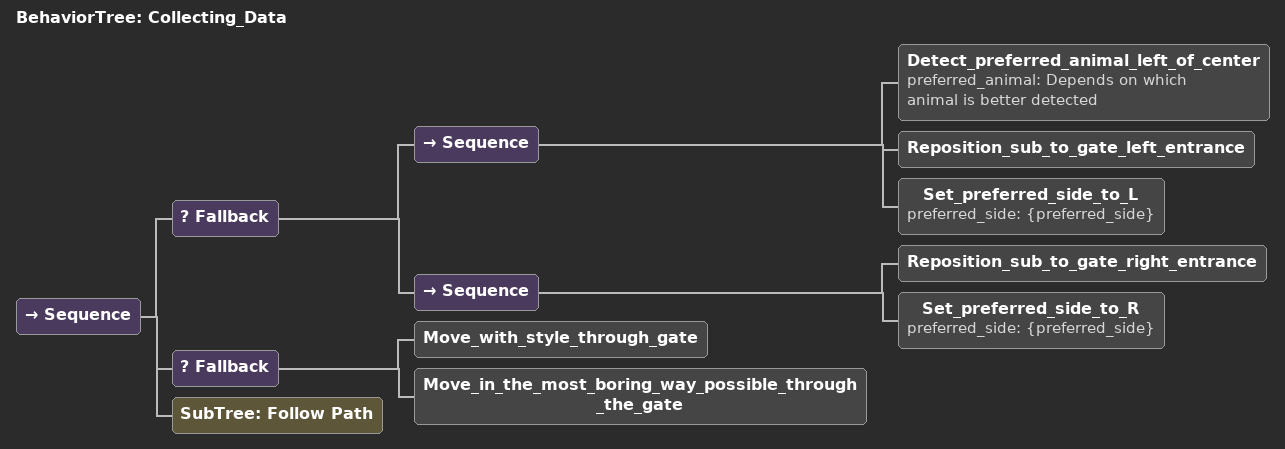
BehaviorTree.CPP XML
<?xml version="1.0" encoding="UTF-8"?>

<root BTCPP_format="4">

  <BehaviorTree ID="Collecting_Data">
    <Sequence>
      <Fallback>
        <Sequence>
          <Detect_preferred_animal_left_of_center preferred_animal="Depends on which animal is better detected"/>
          <Reposition_sub_to_gate_left_entrance/>
          <Set_preferred_side_to_L preferred_side="{preferred_side}"/>
        </Sequence>
        <Sequence>
          <Reposition_sub_to_gate_right_entrance/>
          <Set_preferred_side_to_R preferred_side="{preferred_side}"/>
        </Sequence>
      </Fallback>
      <Fallback>
        <Move_with_style_through_gate/>
        <Move_in_the_most_boring_way_possible_through_the_gate/>
      </Fallback>
      <SubTree ID="Follow Path"/>
    </Sequence>
  </BehaviorTree>

</root>
